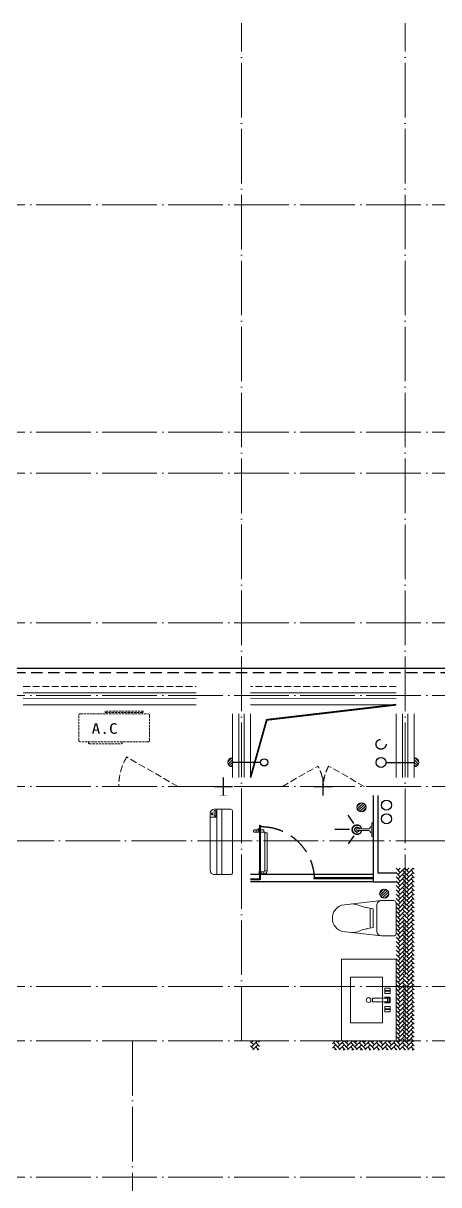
# Model space of a CAD drawing. Extents: x -518115 to 1124316, y -209821 to 1628073.
# Drawn here: x 855217 to 859786, y 600166 to 612949 of the extents above; entities that cross this region are included whole.
import ezdxf

# ---------------------------------------------------------------- set-up
doc = ezdxf.new("R2010")
doc.units = 0
doc.header["$LTSCALE"] = 1000
doc.header["$MEASUREMENT"] = 0
for name, pattern in [('DASH', [0.35, 0.25, -0.1]), ('DOTE', [2.4200000000000004, 2, -0.2, 0.02, -0.2]), ('HIDDEN', [0.375, 0.25, -0.125])]:
    doc.linetypes.add(name, pattern=pattern)
for name, color, linetype, lineweight in [('DOTE', 19, 'DOTE', 9), ('LVTRY', 1, 'Continuous', 13), ('WINDOW', 144, 'Continuous', 15), ('平面-栏杆', 135, 'Continuous', 15), ('平面-看线', 45, 'Continuous', 15), ('平面-空调室内机', 176, 'Continuous', 9), ('平面-空调预留孔', 173, 'Continuous', 15), ('空调', 76, 'Continuous', 13)]:
    doc.layers.add(name, color=color, linetype=linetype, lineweight=lineweight)
for name, color, linetype in [('IP-bath&kitchen-JOHNSON', 4, 'Continuous'), ('P-bath&kitchen-JOHNSON', 4, 'Continuous'), ('VPIPE-中水', 122, 'Continuous'), ('VPIPE-凝结', 150, 'Continuous'), ('VPIPE-废水', 31, 'Continuous'), ('VPIPE-雨水', 4, 'DASH'), ('保温', 6, 'Continuous'), ('机电标识类', 1, 'Continuous'), ('看线', 251, 'Continuous')]:
    doc.layers.add(name, color=color, linetype=linetype)
doc.styles.add('黑体', font='')
doc.styles.get('黑体').set_extended_font_data('SimHei')
pattern_1 = [(45, (0, 0), (0, 47.41575231924514), [100.584, -33.528]), (135, (23.70786, 23.70786), (3.05311331771918e-15, 47.41575231924513), [100.584, -33.528])]

# ---------------------------------------------------------------- blocks, each defined once
blk = doc.blocks.new('A$C7A951E79')
at = {"layer": 'LVTRY'}
for p, q in [((-7.071067817567382, 49.49747468566056), (-49.49747468711575, 7.071067807148211)), ((0.01200970011996105, 28.29628095228691), (-46.54583911696682, -18.26156787434593)), ((0, 0), (-35.35533905785996, -35.35533906542696)), ((-0.03019816137384623, -71.1504577078158), (0.03032669913955033, 71.45330783701502)), ((-0.01200970011996105, -28.29628095240332), (-18.26156786479987, -46.54583912075032))]:
    blk.add_line(p, q, dxfattribs=at)
blk.add_arc((6.426847539842129e-05, 0.1514250643085688), 49.94917711705559, 89.97568208789981, 269.9756820878998, dxfattribs=at)
blk.add_point((0, 0), dxfattribs=at)
blk = doc.blocks.new('A$C42425DA4')
blk.add_blockref('A$C7A951E79', (25000.00001218886, 0.02960722998250276))
at = {"xscale": -1}
blk.add_blockref('A$C7A951E79', (26999.9999682011, -0.07223157642874867), dxfattribs=at)
blk = doc.blocks.new('gsergvr')
at = {"layer": '平面-空调预留孔', "linetype": 'DASH', "ltscale": 0.1}
for p, q in [((34075.40689820799, 17176.21177392045), (34075.40689820799, 17166.21177392045)), ((34085.40689820799, 17156.21177392045), (34438.2425664645, 17156.21177392045)), ((34448.2425664645, 17166.21177392045), (34448.2425664645, 17176.21177392045))]:
    blk.add_line(p, q, dxfattribs=at)
blk.add_lwpolyline([(34679.34183939642, 17515.32109233934), (34259.5236940319, 17515.32109233934), (34259.5236940319, 17500.20703668251), (34679.34183939642, 17500.20703668251)], close=True, dxfattribs=at)
blk.add_lwpolyline([(34728.55383313683, 17176.21177392068), (33988.55383313683, 17176.21177392045, -0.414213562373517), (33968.55383313683, 17196.21177392045), (33968.5538331373, 17466.21177392045, -0.414213562372746), (33988.5538331373, 17486.21177392045), (34728.55383313636, 17486.21177392045, -0.4142135623727947), (34748.55383313636, 17466.21177392045), (34748.55383313683, 17196.21177392091, -0.4142135623733224)], format="xyb", close=True, dxfattribs=at)
for centre, start, end in [((34085.40689820799, 17166.21177392045), 180, 270), ((34438.2425664645, 17166.21177392045), 270, 0)]:
    blk.add_arc(centre, 10, start, end, dxfattribs=at)
at = {"layer": '平面-空调预留孔', "color": 251, "linetype": 'DASH', "ltscale": 0.1, "true_color": 0x636466, "style": '黑体', "width": 1.2}
blk.add_text('A.C', height=117.045, dxfattribs=at).set_placement((34110.94965887904, 17264.83656359856))
blk = doc.blocks.new('rtyryrtyeeretee')
at = {"layer": '平面-空调预留孔'}
blk.add_blockref('gsergvr', (635673.4605407391, 326705.7952499206), dxfattribs=at)
blk = doc.blocks.new('dongkong')
blk.add_wipeout([(-603756.0415179721, 210770.96306340612), (-603756.0415180603, 210570.80961624245), (-603836.0415181214, 210570.80961593534), (-603836.0415181519, 210770.96306307407)])
at = {"layer": '机电标识类', "color": 250, "linetype": 'DASH', "ltscale": 400}
for p, q in [((-603896.0415180789, 210670.6929921169), (-603696.0415180789, 210670.6929921169)), ((-603796.0415180789, 210770.9630630909), (-603796.0415180789, 210570.8096162414))]:
    blk.add_line(p, q, dxfattribs=at)
at = {"layer": '空调', "color": 6, "linetype": 'DASH', "const_width": 2}
blk.add_lwpolyline([(-603756.0415180789, 210770.9630630909), (-603756.0415180789, 210570.8096162414), (-603836.0415180789, 210570.8096162414), (-603836.0415180789, 210770.9630630909)], close=True, dxfattribs=at)
blk = doc.blocks.new('HFHFTHFD')
at = {"layer": 'DOTE', "linetype": 'DOTE', "ltscale": 0.3}
for p, q in [((450316.5787016969, 601748.8100473222), (450316.5787016969, 612948.8100463543)), ((452116.5787017875, 601748.8100473222), (452116.578702373, 612948.8100463543)), ((472616.5787020951, 610948.8100463543), (418616.5787028495, 610948.8100463543)), ((472616.5787020951, 608448.8100463543), (418616.5787028495, 608448.8100463543)), ((472616.5787020951, 607998.8100463543), (418616.5787028495, 607998.8100463543)), ((472616.5787020951, 606348.8100465569), (418616.5787028495, 606348.8100465569)), ((472616.5787020951, 605548.8100406288), (418616.5787028495, 605548.8100406289)), ((472616.5787020951, 604548.8100471114), (418616.5787028495, 604548.8100471116)), ((418616.5787028495, 603949.0803176122), (472616.5787020951, 603949.0802720234)), ((472616.5787020951, 602348.8100463724), (418616.5787028495, 602348.8100463726)), ((472616.5787020951, 601748.8100473221), (418616.5787028495, 601748.8100473222)), ((449116.5786929213, 601748.8100392178), (449116.5786929213, 593448.8100475312)), ((472616.5787020951, 600248.810045596), (418616.5787028495, 600248.8100466327))]:
    blk.add_line(p, q, dxfattribs=at)
blk = doc.blocks.new('rrrrrrrrrrrra')
for p, q in [((-112.3975646988256, 458.7312025176361), (-112.3975646988256, 324.3323662159964)), ((252.6024353011744, 483.7312025176361), (-87.39756469882559, 483.7312025176361)), ((277.6024353011744, 324.3323662159964), (277.6024353011744, 458.7312025176361)), ((-112.3975646988256, 324.3323662159964), (-63.69972878636327, -103.3637925456278)), ((-59.12511469877791, 271.0599162159488), (224.3299853011267, 271.0599162159488)), ((277.6024353011744, 324.3323662159964), (227.5135563242948, -115.5808400628157)), ((-20.6103619200876, 232.4137265472673), (-34.18044077546801, 153.6153487120755)), ((191.3197469591396, 200.4502565474249), (-26.11487635679077, 200.4502565474249)), ((185.8152325224364, 232.4137265477329), (-20.6103619200876, 232.4137265472673)), ((185.8152325224364, 232.4137265477329), (199.3853113778168, 153.6153487125412))]:
    blk.add_line(p, q)
for centre, radius, start, end in [((-87.39756469882559, 458.7312025176361), 25, 90, 180), ((252.6024353011744, 458.7312025176361), 25, 0, 90), ((-59.12511469877791, 324.3323662164621), 53.27245000000602, 180, 270), ((224.3299853008939, 324.3323662164621), 53.27245000000253, 270, 0), ((-322.583031725022, 209.8070477982983), 293.8257332377133, 333.5368539848596, 351.4828191908725), ((487.787902327138, 209.8070477982983), 293.8257332377133, 188.5171808091275, 206.4631460151405), ((148.969911527005, -3.179016253445297), 224.0767612256445, 158.5202191710939, 180), ((16.2349590753438, -3.179016253445297), 224.0767612256723, 0, 21.47978082890611), ((83.83053322241176, -63.61970424279571), 152.7899563564, 195.0773243454172, 340.1181212308546)]:
    blk.add_arc(centre, radius, start, end)
blk = doc.blocks.new('A$C1E0F638F')
for points in [[(499.7003750004806, 435.1003879043274), (499.7003750004806, 85.1003879038617), (-4.325015470385551e-05, 85.10038790432736), (-4.325015470385551e-05, 435.1003879038617)], [(269.850552206859, 30.00024752598256), (229.850552206859, 30.00024752644822), (229.850552206859, 195.0002475259826), (269.850552206859, 195.0002475264482)], [(119.850552206859, 0.0002475259825587273), (179.850552206859, 0.0002475259825587273), (179.850552206859, 60.00024752598256), (119.850552206859, 60.00024752598256)], [(146.850552206859, 55.00024752598256), (152.850552206859, 55.00024752644822), (152.850552206859, 5.00024752644822), (146.850552206859, 5.00024752644822)], [(229.850552206859, 30.00024752644822), (269.850552206859, 30.00024752598256), (269.850552206859, 10.00024752598256), (229.850552206859, 10.00024752644822)], [(379.850552206859, 0.0002475259825587273), (319.850552206859, 0.0002475264482200146), (319.850552206859, 60.00024752644822), (379.850552206859, 60.00024752644822)], [(352.850552206859, 55.00024752598256), (346.850552206859, 55.00024752598256), (346.850552206859, 5.000247525982559), (352.850552206859, 5.000247525982559)]]:
    blk.add_lwpolyline(points, close=True)
blk.add_lwpolyline([(269.850552206859, 60.00024752598256), (279.850552206859, 60.00024752598256), (279.850552206859, 0.0002475264482200146), (219.850552206859, 0.0002475259825587273), (219.850552206859, 60.00024752598256), (229.850552206859, 60.00024752644822)])
blk.add_circle((249.850552206859, 236.2614032463171), 26)
blk = doc.blocks.new('$lvtry$00000171')
for p, q in [((-74.24621202462731, 10.60660171788186), (-10.60660171788186, 74.24621202462731)), ((-69.81875867368217, -27.39235180270043), (27.39235180242758, 69.81875867368217)), ((-53.03300858900184, -53.03300858886359), (53.03300858900184, 53.03300858886359)), ((-27.39235180242758, -69.81875867368217), (69.81875867368217, 27.39235180270043)), ((10.60660171788186, -74.24621202462731), (74.24621202462731, -10.60660171788186))]:
    blk.add_line(p, q)
blk.add_circle((0, 0), 75)
blk.add_point((0, 0))
blk = doc.blocks.new('135')
blk.add_hatch(color=256).paths.add_polyline_path([(4.76418280357393, 1.812162386259842), (3.614183923258678, -0.9586682789313272), (-4.698308072380313, 2.491328362025341), (-3.548309192054148, 5.262159027231063)])
for p, q in [((-6.34257382159194, 2.632406550414998), (5.421245566391007, -2.250020692198631)), ((-5.698204626369259, 2.906323017595241), (-5.160113183243083, 2.682994842084553)), ((-5.555794630552554, 18.93025617586591), (-3.355794630551827, 19.41189882087838)), ((-3.355794630551827, 19.41189882087838), (-5.502586708164016, 19.38346581543646)), ((5.249555696867901, 10.9245783101278), (-5.25044430312846, 10.93328680312606)), ((5.227938415449898, 9.660595023749009), (-5.205485498692723, 9.660595023727183)), ((-5.160113183243083, 2.682994842084553), (-3.818447822857706, 5.915630618167598)), ((-5.000000000007275, 10.93307908955376), (-5.000000000007275, 30.53458335841333)), ((-3.818447822857706, 5.915630618167598), (5.417654394495911, 2.08230101709978)), ((0, -9.095e-13), (-7.276000000000001e-12, 39.11915162772765)), ((5.617387633388716, 18.86060526279379), (3.417387633387988, 19.34224790780627)), ((3.417387633387988, 19.34224790780627), (5.564179711000178, 19.31381490236435)), ((4.075989034128724, -1.150334758983262), (5.417654394495911, 2.08230101709978)), ((4.999999999996362, 10.92478528669653), (4.999999999992723, 32.30060393840449)), ((4.075989034125087, -1.150334758983262), (5.7233188174323, -1.834038541420341))]:
    blk.add_line(p, q)
for centre, radius, start, end in [((6.161034868437128, 15.83646535001662), 13.51105029248686, 151.0147378050733, 204.8403314206463), ((13.49583268638525, 4.204098348475781), 20.48112573357894, 163.092431708237, 182.0011966084188), ((-5.975522388205718, 3.562607190228845), 1, 184.2275252268287, 248.4661137629982), ((13.54264475737364, 4.193994001077044), 19.52885339284392, 163.7443120071847, 182.5268738689926), ((8.625610374787357, 15.4674340699994), 14.59806099666519, 166.2780045267358, 198.0953497200314), ((-5.467505949505721, 3.349919817060253), 0.5, 181.9385014602077, 247.2597126889964), ((-5.220308285297505, 22.14142036417525), 0.5, 335.7643365041333, 151.0147378054934), ((3.827398038803949, 18.06844884589281), 9.42220170707689, 155.7643365036202, 171.9772791662345), ((5.153695528464595, 22.26171150950449), 0.5, 29.84246110022977, 204.5740373216479), ((-5.946870150815811, 17.18555889137405), 11.70614123311011, 10.4750181798539, 24.57403732164799), ((29.07817214454553, 6.708467335577552), 24.03224306675829, 172.943947749341, 199.2318175570648), ((-6.288615623223449, 15.43590622998363), 12.3887641438454, 338.644919711974, 16.04760207510264), ((-6.035673477003001, 15.84248269684667), 13.39994098009156, 334.9111406033848, 29.84246110034611), ((26.37160870551816, 6.273545375245702), 20.6409126368038, 169.1453753653255, 199.9525787155704), ((5.869786496521555, -1.169297062749137), 1.170107913508445, 247.4597126892894, 19.95257871601565), ((5.914985297487874, -1.372233430550295), 0.5, 247.4597126892894, 19.23181755750988)]:
    blk.add_arc(centre, radius, start, end)
blk.add_open_spline([(-5.000000000007275, 30.53458335841333), (-4.10443294849756, 31.33336597555081), (-2.288282033354334, 32.95324444101334), (0.90438098919185, 29.19536669430727), (3.450096077842316, 31.12548990286359), (4.999999999992723, 32.30060393840449)], degree=3, knots=[0, 0, 0, 0, 3.066329070407599, 6.218313121244897, 11.12413523619883, 11.12413523619883, 11.12413523619883, 11.12413523619883])
blk = doc.blocks.new('SDFAWERAWER')
at = {"layer": 'LVTRY', "color": 1}
for p, q in [((593941.1893833182, -1242210.071718162), (593783.7054442759, -1242594.768872668)), ((593964.6458707345, -1242219.669193542), (593807.1619316919, -1242604.366348048)), ((593941.1893833182, -1242210.071718162), (593964.6458707345, -1242219.669193542)), ((593987.7654218215, -1242190.543110286), (593978.1679464299, -1242213.999597729)), ((594007.4885557, -1242225.996441955), (593978.1679464299, -1242213.999597729)), ((594017.0860310916, -1242202.539954511), (593987.7654218215, -1242190.543110286)), ((594015.8193360465, -1242220.432964417), (594027.1688849085, -1242192.714558183)), ((594015.8193360465, -1242220.432964417), (594021.6828450572, -1242222.833830523)), ((594025.7000045974, -1242203.902384486), (594018.4845674199, -1242221.524267195)), ((594018.4845674199, -1242221.524267195), (594021.4897947444, -1242220.265124338)), ((594025.3530065713, -1242210.830205286), (594021.4897947444, -1242220.265124338)), ((594022.5558872721, -1242220.70164544), (594021.6828450572, -1242222.833830523)), ((594021.6828450572, -1242222.833830523), (594023.9367655669, -1242221.889473379)), ((594022.6186791044, -1242211.427743668), (594029.8341162818, -1242193.80586096)), ((594024.1550261178, -1242221.356427115), (594023.937164888, -1242221.888498138)), ((594025.3530065713, -1242210.830205286), (594031.0932591765, -1242196.811088268)), ((594027.1688849085, -1242192.714558183), (594033.0323939191, -1242195.115424288)), ((594027.746431214, -1242234.285170699), (594078.3911199654, -1242255.006992549)), ((594029.8341162818, -1242193.80586096), (594031.0932591765, -1242196.811088268)), ((594032.1593517042, -1242197.24760937), (594033.0323939191, -1242195.115424288)), ((594033.0323939191, -1242195.115424288), (594033.976751101, -1242197.369344781)), ((594033.7584905497, -1242197.902391045), (594033.9763517794, -1242197.370320023)), ((594047.2517495372, -1242200.933083513), (594035.9092786319, -1242228.654386825)), ((594035.9092786319, -1242228.654386825), (594038.5747885434, -1242229.745009019)), ((594037.3439066054, -1242210.828683256), (594087.9885953569, -1242231.550505105)), ((594038.5747885434, -1242229.745009019), (594045.1743897707, -1242213.615406493)), ((594038.5747885434, -1242229.745009019), (594041.579694262, -1242228.485098852)), ((594041.579694262, -1242228.485098852), (594051.1771696536, -1242205.028611409)), ((594049.9172594484, -1242202.023705706), (594043.3176582216, -1242218.153308231)), ((594047.2517495372, -1242200.933083513), (594049.9172594484, -1242202.023705706)), ((594049.9172594484, -1242202.023705706), (594051.1771696536, -1242205.028611409)), ((594057.0670404839, -1242246.282014925), (594066.6645158757, -1242222.825527482)), ((593783.7054442759, -1242594.768872668), (593807.1619316919, -1242604.366348048)), ((593803.2340521519, -1242641.344911171), (593812.8315275433, -1242617.888423728)), ((593803.2340521519, -1242641.344911171), (593832.554661422, -1242653.341755396)), ((593812.8315275433, -1242617.888423728), (593842.1521368134, -1242629.885267953)), ((593842.1521368134, -1242629.885267953), (593832.554661422, -1242653.341755396)), ((593833.814571627, -1242656.346661099), (593832.554661422, -1242653.341755396)), ((593845.157042532, -1242628.625357786), (593833.814571627, -1242656.346661099)), ((593847.8225524705, -1242629.715979991), (593836.4800815652, -1242657.437283303)), ((593845.157042532, -1242628.625357786), (593842.1521368134, -1242629.885267953)), ((593847.8225524705, -1242629.715979991), (593845.157042532, -1242628.625357786)), ((593847.1421213057, -1242661.799772115), (593858.4845922105, -1242634.078468803)), ((593849.807631217, -1242662.890394308), (593861.150102122, -1242635.169090996)), ((593852.0613105225, -1242661.945461682), (593862.0950347865, -1242637.422770285)), ((593858.4845922105, -1242634.078468803), (593861.150102122, -1242635.169090996)), ((593861.150102122, -1242635.169090996), (593862.0950347865, -1242637.422770285)), ((593836.4800815652, -1242657.437283303), (593833.814571627, -1242656.346661099)), ((593847.1421213057, -1242661.799772115), (593849.807631217, -1242662.890394308))]:
    blk.add_line(p, q, dxfattribs=at)
blk.add_lwpolyline([(593823.4857289928, -1242716.975934958), (594045.7556563742, -1242173.940086161), (594036.5013807861, -1242170.150840413), (593814.2314534048, -1242713.186689209)], close=True, dxfattribs=at)
blk.add_arc((594075.2654484361, -1242240.036391133), 15.29342111015146, 281.7932153755734, 33.70187580186141, dxfattribs=at)
for centre, major_axis, start_param, end_param in [((593974.2417065077, -1242223.595433476), (3.926239933352681, 9.595835773426348), 0, 1.570796326794897), ((593816.7577674654, -1242608.292587982), (13.52371531371392, 33.05232318957029), 1.570796326794897, 3.141592653589793), ((593816.7577674654, -1242608.292587982), (3.926239933352681, 9.595835773426348), 1.570796326794897, 3.141592653589793)]:
    blk.add_ellipse(centre, major_axis=major_axis, ratio=1, start_param=start_param, end_param=end_param, dxfattribs=at)
at = {"layer": 'P-bath&kitchen-JOHNSON', "color": 8, "linetype": 'DASH'}
blk.add_arc((593809.7670385346, -1242714.004828131), 586.199339652145, 67.53694625199444, 157.1324720308851, dxfattribs=at)
at = {"layer": 'LVTRY', "color": 1, "xscale": -1, "rotation": 157.7329157530927}
blk.add_blockref('135', (594045.2713309255, -1242161.927690595), dxfattribs=at)
blk = doc.blocks.new('A$C5DCB2F21')
at = {"layer": 'IP-bath&kitchen-JOHNSON', "color": 8}
for p, q in [((-68.28558143033297, -213.1606503543517), (-157.7014214626688, -274.9614281078248)), ((68.16970908802614, -213.1606503543517), (157.5855491203619, -274.9614281078248)), ((-0.0579361711279489, -261.3536447175793), (-0.0579361711570528, -424.6555120690827))]:
    blk.add_line(p, q, dxfattribs=at)
at = {"layer": 'IP-bath&kitchen-JOHNSON', "color": 250}
for centre, major_axis, ratio, start_param, end_param in [((0.0421103943663184, -178.7724866370772), (-50.96224410476142, 6.55561e-11), 0.9900522014073144, -1.362970376127611, 4.504563029716158), ((0.0421103943663184, -177.7692267618913), (-26.80467913510691, 8.690706e-10), 0.9948122416210567, -1.167676844559286, 4.309269498205915)]:
    blk.add_ellipse(centre, major_axis=major_axis, ratio=ratio, start_param=start_param, end_param=end_param, dxfattribs=at)
at = {"layer": 'LVTRY', "color": 1}
for p, q in [((73.60639230580999, 0), (-73.60639230580999, 0)), ((-10.47308850636909, -173.5162652194049), (-10.47308850636909, -49.2578386965979)), ((10.5573092952909, -173.5162652194049), (10.5573092952909, -49.2578386965979))]:
    blk.add_line(p, q, dxfattribs=at)
blk.add_lwpolyline([(73.60639230580999, 0), (73.60639230580999, -15.772798351245), (-73.60639230580999, -15.772798351245), (-73.60639230580999, 0)], dxfattribs=at)
for points in [[(-26.29978149385716, -30.6730770759059, -0.3641418619200349), (-37.77772499481944, -15.772798351245, -0.0204951839784475)], [(-10.47308850636909, -49.43990604687496, 0.214893116671168), (-26.29978149385716, -30.6730770759059, 7.649644273232357)], [(10.5573092952909, -49.2578386965979, -0.2143900455666535), (26.29978149385716, -30.6730770759059, -7.649644273232357)], [(26.29978149385716, -30.6730770759059, 0.3641418619200187), (37.77772499482671, -15.772798351245, 0.0204951839784475)]]:
    blk.add_lwpolyline(points, format="xyb", dxfattribs=at)
blk.add_arc((0.0421103944609058, -173.5162652194049), 10.51519890083, 180, 0, dxfattribs=at)
for centre, major_axis, ratio, start_param, end_param in [((0.0421103943663184, -181.2952494334531), (53.64446843239703, 4.6092399e-09), 0.9875770290783108, 1.768090240399728, 7.656687720196345), ((-12.41473554639378, -164.737432311369), (1.3012e-12, 1.432845619463478), 0.8500000000096485, -1.570796326743344, 4.712388980436241), ((-12.41473554639378, -189.1718906858077), (-2.801241e-10, 1.432845619478029), 0.8500000000010158, 4.712388980259137, 10.99557428743872), ((12.49895633515552, -164.737432311369), (-1.089747e-10, 1.432845619463478), 0.8500000000096485, 4.712388980370823, 10.99557428755041), ((12.49895633515552, -189.1718906858077), (-3.904000999999999e-10, 1.43284561947803), 0.8500000000010156, 4.712388980193717, 10.9955742873733)]:
    blk.add_ellipse(centre, major_axis=major_axis, ratio=ratio, start_param=start_param, end_param=end_param, dxfattribs=at)
blk = doc.blocks.new('DSGDFGF')
at = {"layer": 'IP-bath&kitchen-JOHNSON'}
for p, q in [((676542.331932724, 342985.0196551088), (677892.3295454062, 342985.0196507949)), ((676542.331932724, 342950.0196551071), (677192.3295454478, 342950.0196505642)), ((676542.331932724, 342940.0196551071), (677192.3413922582, 342940.0196503444)), ((676542.331932724, 342905.019720073), (677892.3295454059, 342905.0196507949)), ((677192.3413922582, 342940.0196503444), (677192.3413922533, 342950.0196505642)), ((677892.3295454031, 342940.0196503291), (677792.3295457542, 342940.0196503627)), ((677792.3295457542, 342930.0196503627), (677792.329545758, 342940.0196503627)), ((677892.3295454031, 342930.0196503291), (677792.3295457542, 342930.0196503627))]:
    blk.add_line(p, q, dxfattribs=at)
at = {"layer": 'IP-bath&kitchen-JOHNSON', "color": 8}
for points in [[(676542.3319719185, 343855.3312094221), (676542.3319289016, 342905.0196913155), (676292.3295242395, 342905.0197074407)], [(676492.3319719185, 343855.3312094221), (676492.331953106, 343005.0197000016), (676292.3295265906, 343005.0197000032)]]:
    blk.add_lwpolyline(points, dxfattribs=at)
at = {"layer": 'LVTRY', "color": 1}
blk.add_lwpolyline([(676892.3193115182, 341155.3318184384), (676292.319311518, 341155.3318184384), (676292.3193115267, 342055.3308562199), (676892.3193115271, 342055.3308562199)], close=True, dxfattribs=at)
at = {"layer": 'IP-bath&kitchen-JOHNSON'}
for name, p, rotation in [('A$C5DCB2F21', (676542.3428769042, 343480.3272782623), 90.00848852444699), ('SDFAWERAWER', (-342526.1847909405, 1268090.515878983), 22.25976934310714)]:
    blk.add_blockref(name, p, dxfattribs=dict(at, rotation=rotation))
at = {"layer": 'LVTRY', "xscale": -0.6666666667107826, "yscale": 0.6666666667107826}
for p in [(676672.3319719185, 343725.3312094244), (676422.3295454204, 342775.3312094267)]:
    blk.add_blockref('$lvtry$00000171', p, dxfattribs=at)
at = {"layer": 'LVTRY', "color": 1, "extrusion": (0, 0, -1), "xscale": -1, "zscale": -1, "rotation": 270}
blk.add_blockref('rrrrrrrrrrrra', (-676776.0631769253, 342422.5730388308), dxfattribs=at)
at = {"layer": 'LVTRY', "color": 1, "xscale": -1, "rotation": 270}
blk.add_blockref('A$C1E0F638F', (676357.2294132968, 341355.6371924866), dxfattribs=at)
blk = doc.blocks.new('A$C001338C2')
for p, q in [((-1.49359439092e-05, 248.6000576173246), (-2.84423585981e-05, 22.0000576172315)), ((844.9999883423079, 303.6000072514144), (54.99998834231155, 303.6000543390692)), ((109.0525457565491, 214.7673082745569), (109.0525510513944, 303.6000511174025)), ((899.9999715576414, 22.00000397306576), (899.9999850640525, 248.6000039731589)), ((21.99997024633922, 5.63059293199e-05), (877.9999702463392, 5.2843679441e-06))]:
    blk.add_line(p, q)
at = {"lineweight": 5}
for p, q in [((899.9999830474662, 214.7672611304297), (-1.69525337697e-05, 214.7673147745954)), ((899.9999787804518, 143.1781611304468), (-2.12195482163e-05, 143.1782147746126))]:
    blk.add_line(p, q, dxfattribs=at)
for points in [[(89.24090579471158, 226.3562818807586), (22.19125331861505, 226.3562858772129, -0.414213562372504), (16.6912536464406, 231.8562862050385), (16.69125431894281, 243.1390318179401, -0.414213562373095), (22.19125464676836, 248.6390314901146), (89.24090712286488, 248.6390274936603, -0.414213562373095), (94.74090679503934, 243.1390271658347), (94.74090612253713, 231.8562815529331, -0.414213562373095)], [(73.08482630450817, 275.0144977724194), (56.77886350143308, 275.0144987443309, -0.414213562373095), (51.27886382925863, 280.5144990721565), (51.27886400034913, 283.3844664433818, -0.414213562373095), (56.77886432817468, 288.8844661155563), (73.08482713124977, 288.8844651436448, -0.4142135623732024), (78.58482680342422, 283.3844648158192), (78.58482663233372, 280.5144974445939, -0.414213562373095)]]:
    blk.add_lwpolyline(points, format="xyb", close=True)
for centre, radius, start, end in [((54.99998506405609, 248.6000543390692), 55.0000000000001, 89.99999658490542, 179.9999965849054), ((844.9999850640525, 248.6000072514144), 55.0000000000001, 359.9999965849054, 89.99999658490542), ((21.9999715576414, 22.00005630592932), 22.00000000000004, 179.9999965849054, 269.9999965849054), ((877.9999715576414, 22.00000528436794), 22.00000000000004, 269.9999965849054, 359.9999965849054)]:
    blk.add_arc(centre, radius, start, end)
blk = doc.blocks.new('GDFGDGRD')
at = {"layer": '保温', "linetype": 'ByBlock', "ltscale": 10}
h = blk.add_hatch(dxfattribs=at)
h.set_pattern_fill('AR-HBONE', color=251, scale=55)
h.set_pattern_definition(pattern_1)
h.paths.add_polyline_path([(439016.5790388767, 370023.7249376682), (439016.5712974954, 372023.7235304342), (439216.5712974836, 372023.7237229171), (439216.5790388649, 370023.7251301511)])
h = blk.add_hatch(dxfattribs=at)
h.set_pattern_fill('AR-HBONE', color=251, scale=55)
h.set_pattern_definition(pattern_1)
h.paths.add_polyline_path([(439216.5790388254, 370023.7249240499), (439216.5783954095, 370123.7247249204), (439916.5783955253, 370123.7247250654), (439916.5790389413, 370023.724924195)])
h = blk.add_hatch(dxfattribs=at)
h.set_pattern_fill('AR-HBONE', color=251, scale=55)
h.set_pattern_definition(pattern_1)
h.paths.add_polyline_path([(440716.5790389128, 370023.7249240321), (440716.5783954969, 370123.7247249025), (440816.5681615616, 370123.724930781), (440816.5688049775, 370023.7251299106)])

msp = doc.modelspace()

# ---------------------------------------------------------------- linework, layer by layer
at = {"color": 6, "const_width": 20}
msp.add_lwpolyline([(857716.2816058996, 604648.8085874639), (857894.5145828978, 605282.2249452374), (859316.5787045788, 605448.8100251758)], dxfattribs=at)
at = {"layer": 'VPIPE-中水', "linetype": 'Continuous'}
for centre in [(859211.3932643696, 604343.8100372314), (859211.3932643696, 604193.8100372314)]:
    msp.add_circle(centre, 55, dxfattribs=at)
at = {"layer": 'VPIPE-凝结', "ltscale": 0.1}
for p, q in [((857826.5757832172, 604814.3504842753), (857516.3518626199, 604814.350466554)), ((859206.5842271312, 604814.3504842753), (859516.3518618641, 604814.3504665801))]:
    msp.add_line(p, q, dxfattribs=at)
at = {"layer": 'VPIPE-凝结'}
msp.add_circle((857866.5787036554, 604814.3504817106), 40, dxfattribs=at)
at = {"layer": 'VPIPE-废水'}
msp.add_circle((859151.5815678146, 604813.8096351635), 55, dxfattribs=at)
at = {"layer": 'VPIPE-雨水'}
msp.add_circle((859151.5815678146, 605013.8096351635), 55, dxfattribs=at)
at = {"layer": 'WINDOW', "color": 250, "linetype": 'DASH', "ltscale": 0.3}
msp.add_lwpolyline([(856916.5787027591, 604548.8100387411), (856353.4478090631, 604873.4384362835, 0.1314846383240589), (856266.5787028086, 604548.8100387295)], format="xyb", dxfattribs=at)
at = {"layer": '平面-栏杆'}
for points in [[(857116.5787028075, 605578.8100387627), (855216.5813040357, 605579.1071374282)], [(859316.5787015789, 605578.8569487623), (857716.5813026876, 605579.107137048)], [(857116.5787028075, 605518.8100387627), (855216.5813040357, 605519.1071374282)], [(859316.5787015789, 605518.8569487623), (857716.5813026876, 605519.107137048)], [(857586.5787016058, 605348.8100387483), (857586.2816029403, 604648.812639972)], [(857646.5787016058, 605348.8100387483), (857646.2816029403, 604648.812639972)], [(859386.5787016014, 605348.8100387471), (859386.2816029359, 604648.8126399708)], [(859446.5787016014, 605348.8100387471), (859446.2816029359, 604648.8126399708)]]:
    msp.add_lwpolyline(points, dxfattribs=at)
at = {"layer": '平面-看线'}
for p, q in [((857516.2816029193, 604648.8102589297), (857516.5787015853, 605348.8100387483)), ((859316.2816029149, 604648.8102589286), (859316.5787015809, 605348.8100387471))]:
    msp.add_line(p, q, dxfattribs=at)
at = {"layer": '平面-看线', "linetype": 'DASH', "ltscale": 0.3}
for points in [[(855216.5787028075, 605648.810038763), (857116.5787023614, 605648.8100386712)], [(859316.5787015274, 605648.8100384224), (857716.5787014595, 605648.8100383828)]]:
    msp.add_lwpolyline(points, dxfattribs=at)
at = {"layer": '平面-看线'}
for points in [[(855216.5787027968, 605448.810038763), (857116.5787023503, 605448.8100386712)], [(859316.5787015326, 605448.8100384224), (857716.5787014646, 605448.8100383828)], [(857716.5787016053, 605348.8100387483), (857716.2816029398, 604648.812639972)], [(859516.5787016009, 605348.8100387471), (859516.2816029354, 604648.8126399708)]]:
    msp.add_lwpolyline(points, dxfattribs=at)
at = {"layer": '看线', "color": 201}
msp.add_lwpolyline([(862916.5796656505, 607748.8090002297), (862916.5797934958, 606648.809932403), (860816.5785765424, 606648.8087350888), (860816.5790326613, 605848.8100388127), (854416.5786907003, 605848.810038752), (854416.5786908028, 605848.810038752), (852916.5787025235, 605848.7899012269)], dxfattribs=at)
at = {"layer": '看线', "color": 201, "linetype": 'HIDDEN', "ltscale": 0.5}
msp.add_lwpolyline([(862966.5796656505, 607748.8090002297), (862966.579799307, 606598.8099609105), (860866.57860505, 606598.8087635962), (860866.5790611687, 605798.8100388132), (854466.5786907029, 605798.8100387525), (854466.5786908054, 605798.8107099984), (852916.5787025235, 605798.7899012223)], dxfattribs=at)

# ---------------------------------------------------------------- block references
for name, p in [('rtyryrtyeeretee', (186184.4692586371, 261157.7851955653)), ('A$C42425DA4', (832516.351862997, 604814.3504665538))]:
    msp.add_blockref(name, p)
at = {"layer": '平面-空调预留孔', "xscale": -0.8000000000465648, "yscale": 0.8000000000465648, "zscale": 0.8000000000465646, "rotation": 89.99999976656984}
msp.add_blockref('A$C001338C2', (857516.5787275962, 604299.0800890772), dxfattribs=at)

# ---------------------------------------------------------------- next in the draw order: block references
at = {"layer": '平面-空调室内机', "ltscale": 0.3}
msp.add_blockref('dongkong', (1461212.828626819, 393878.1208653241), dxfattribs=at)

# ---------------------------------------------------------------- next in the draw order: block references
msp.add_blockref('HFHFTHFD', (407300, 0))
at = {"xscale": -1}
msp.add_blockref('DSGDFGF', (1535608.898016719, 260593.478209583), dxfattribs=at)

# ---------------------------------------------------------------- next in the draw order: block references
at = {"layer": '平面-空调室内机', "ltscale": 0.3, "xscale": -1, "rotation": 180}
msp.add_blockref('dongkong', (1462312.620221509, 815219.6200617814), dxfattribs=at)

# ---------------------------------------------------------------- next in the draw order: linework, layer by layer
at = {"layer": 'WINDOW', "color": 250, "linetype": 'DASH', "ltscale": 0.3}
for points in [[(858066.6709072482, 604548.8100471116), (858456.4240965567, 604773.7377054276, -0.131605288826864), (858516.670907298, 604548.8100471402)], [(858966.6709073478, 604548.8100471116), (858576.9177180392, 604773.7377054276, 0.131605288826864), (858516.670907298, 604548.8100471402)]]:
    msp.add_lwpolyline(points, format="xyb", dxfattribs=at)

# ---------------------------------------------------------------- next in the draw order: block references
at = {"xscale": -1}
msp.add_blockref('GDFGDGRD', (1298533.157405039, 231625.0852149364), dxfattribs=at)

doc.saveas('drawing.dxf')
